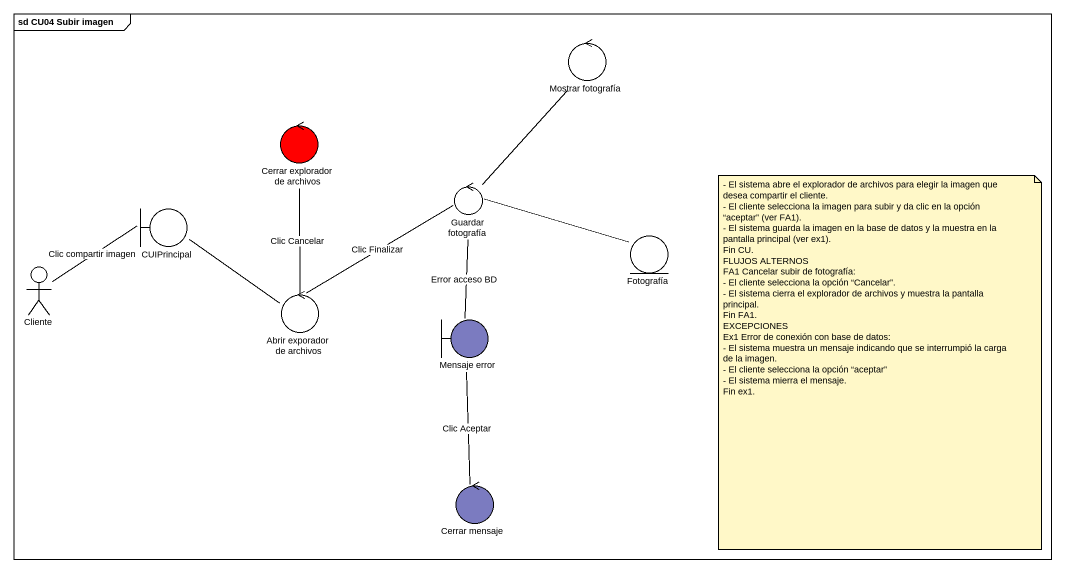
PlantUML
@startuml
mainframe sd CU04 Subir imagen
control "Mostrar fotografía" as Mostrar_fotografía
control "Cerrar explorador de archivos" as Cerrar_explorador_de #FF0000
control "Guardar fotografía" as Guardar_fotografía
boundary CUIPrincipal
entity Fotografía
actor Cliente
control "Abrir exporador de archivos" as Abrir_exporador_de_archivos
boundary "Mensaje error" as Mensaje_error #7B7BC0
control "Cerrar mensaje" as Cerrar_mensaje #7B7BC0
Mostrar_fotografía -- Guardar_fotografía
Cerrar_explorador_de -- Abrir_exporador_de_archivos : Clic Cancelar
Guardar_fotografía -- Abrir_exporador_de_archivos : Clic Finalizar
Guardar_fotografía -- Mensaje_error : Error acceso BD
CUIPrincipal -- Abrir_exporador_de_archivos
Fotografía -left- Guardar_fotografía
Cliente -right- CUIPrincipal : Clic compartir imagen
Cerrar_mensaje -up- Mensaje_error : Clic Aceptar
note as N1
  - El sistema abre el explorador de archivos para elegir la imagen que desea compartir el cliente.
  - El cliente selecciona la imagen para subir y da clic en la opción “aceptar” (ver FA1).
  - El sistema guarda la imagen en la base de datos y la muestra en la pantalla principal (ver ex1).
  Fin CU.
  FLUJOS ALTERNOS
  FA1 Cancelar subir de fotografía:
  - El cliente selecciona la opción “Cancelar”.
  - El sistema cierra el explorador de archivos y muestra la pantalla principal.
  Fin FA1.
  EXCEPCIONES
  Ex1 Error de conexión con base de datos:
  - El sistema muestra un mensaje indicando que se interrumpió la carga de la imagen.
  - El cliente selecciona la opción “aceptar”
  - El sistema mierra el mensaje.
  Fin ex1.
end note
@enduml
